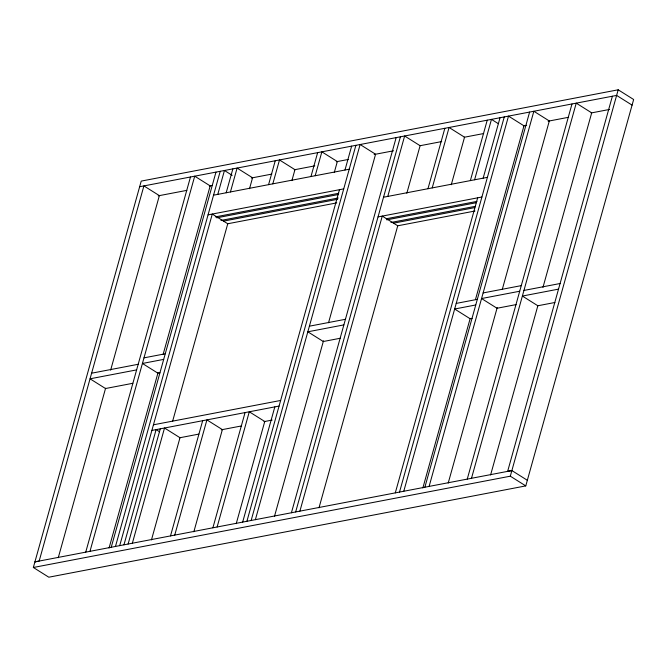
<?xml version="1.0" encoding="UTF-8"?>
<svg xmlns="http://www.w3.org/2000/svg" width="667" height="667" viewBox="0 0 667 667"><rect width="100%" height="100%" fill="white"/><g stroke="black" fill="none" stroke-linecap="round" stroke-linejoin="round"><path stroke-width="1" d="M33.35 567.492L141.229 181.099L618.192 89.795L633.65 99.508L525.771 485.901L48.808 577.205L33.35 567.492L510.305 476.188L525.771 485.901M58.262 557.737L105.594 388.219M110.63 370.16L159.363 195.623L143.905 185.91L39.161 561.064L34.917 561.872L511.872 470.56L527.339 480.282M85.735 552.143L190.479 176.997M89.97 551.334L194.714 176.18L210.18 185.893L163.123 354.41M109.071 548.007L158.087 372.469M111.231 547.265L215.975 172.111M115.474 546.456L220.218 171.302M119.71 545.639L212.298 214.049L227.755 223.762L172.653 421.11M217.784 194.372L224.454 170.485L232.183 175.346M123.954 544.831L156.12 429.615L159.555 431.774M128.114 544.03L160.288 428.814M226.188 192.771L232.858 168.876M132.358 543.221L164.524 428.006L179.99 437.719L151.451 539.911M230.432 191.954L237.102 168.067L252.56 177.781L249.508 188.728M170.502 535.918L202.668 420.702M268.576 184.651L275.246 160.764M174.737 535.109L206.912 419.893L222.369 429.606L193.839 531.799M272.82 183.842L279.49 159.955L294.947 169.668L291.888 180.615M212.89 527.805L245.056 412.59M310.964 176.538L317.634 152.651M217.125 526.988L249.291 411.781L264.757 421.494L236.226 523.678M315.199 175.729L321.869 151.843L337.327 161.556L334.275 172.503M242.663 522.103L274.829 406.887M246.898 521.294L339.478 189.695M344.972 170.027L351.642 146.14M251.142 520.477L355.886 145.331M255.378 519.668L360.122 144.514L375.579 154.235L328.531 322.753M274.479 516.341L323.487 340.804M291.412 512.773L396.156 137.619M295.656 511.956L400.4 136.81M299.892 511.147L382.274 216.083L397.74 225.796L319.001 507.812M387.769 196.415L404.636 135.993L420.102 145.706L406.828 193.255M427.972 188.719L444.847 128.297M432.216 187.902L449.083 127.489L464.54 137.202L451.267 184.742M470.36 180.607L487.227 120.185M474.596 179.79L491.471 119.376L498.341 123.687M395.289 492.888L477.672 197.824M483.158 178.156L500.033 117.734M399.525 492.071L504.269 116.925M403.768 491.262L508.512 116.108L523.97 125.821L475.521 299.358M422.87 487.936L470.202 318.417M424.871 487.218L529.615 112.073M429.106 486.41L533.85 111.256L549.316 120.969L502.259 289.486M448.207 483.083L497.223 307.545M467.25 479.106L571.994 103.96M471.494 478.297L576.238 103.143L591.696 112.856L542.963 287.394M490.595 474.971L537.927 305.453M612.381 96.223L507.637 471.377L511.872 470.56M510.305 476.188L618.192 89.795M139.661 186.718L616.616 95.414L632.083 105.128M158.196 195.848L186.852 190.362M209.371 186.051L212.44 185.459M251.334 178.014L271.803 174.095M294.322 169.785L314.791 165.866M336.285 161.756L348.566 159.405M374.154 154.502L393.605 150.784M420.21 145.689L441.704 141.571M464.224 137.26L483.675 133.542M523.587 125.896L526.655 125.313M548.149 121.194L568.626 117.275M591.137 112.965L609.563 109.438M213.548 195.189L349.216 169.218M208.054 214.857L343.722 188.886M215.316 216.908L338.736 193.28M216.75 217.809L338.136 194.572M220.944 220.443L338.252 197.991M223.403 221.152L337.644 199.283M227.597 223.787L336.743 202.893M383.533 197.224L487.402 177.339M378.039 216.9L481.907 197.015M386.31 218.751L476.938 201.401M386.727 219.852L476.338 202.693M390.92 222.486L475.446 206.303M393.372 223.195L474.846 207.595M397.574 225.83L474.962 211.014M143.997 357.854L165.258 353.785M309.396 326.188L345.439 319.293M483.125 292.93L521.277 285.626M91.612 373.203L138.186 364.282M163.69 359.388L142.43 363.465L157.887 373.178L159.913 372.786M343.872 324.896L307.829 331.799L323.295 341.512L340.312 338.252M456.22 303.402L477.322 299.358M519.71 291.237L481.566 298.541L497.023 308.254L516.1 304.602M523.945 290.437L560.088 283.517M136.618 369.893L90.045 378.806L105.503 388.527L132.841 383.292M475.754 304.969L454.652 309.013L470.11 318.726L472.119 318.342M558.521 289.128L522.378 296.048L537.835 305.761L554.911 302.493M153.452 424.804L280.64 400.458M151.884 430.423L279.064 406.078M179.548 437.802L198.883 434.1M221.269 429.815L241.621 425.921M264.007 421.636L272.144 420.077"/></g></svg>
